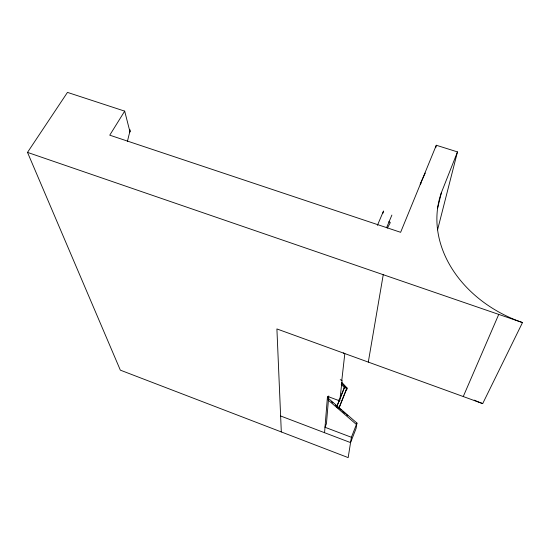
<?xml version="1.0" encoding="UTF-8"?>
<svg xmlns="http://www.w3.org/2000/svg" width="550" height="550" viewBox="0 0 550 550"><rect width="100%" height="100%" fill="white"/><g stroke="black" fill="none" stroke-linecap="round" stroke-linejoin="round"><path stroke-width="0.82" d="M324.562 432.706L327.491 396.337L339.762 400.916L342.086 380.476L340.251 379.692M328.769 395.931L326.439 423.727L324.995 427.261L351.402 437.284L348.171 457.607L120.333 370.143L27.5 152.391L67.471 92.393L124.685 111.134L129.889 131.505L128.377 137.39A73.239 26.936 -73.3 0 0 127.421 141.577M336.518 407.303L344.63 386.629L346.555 388.692L338.931 408.21L336.518 407.303L339.075 401.005M341.798 380.373L344.822 353.581L343.337 352.935M347.139 388.08L346.576 388.527L346.411 389.826L346.968 389.379L347.139 388.08L341.928 382.491M338.8 407.385L356.964 423.074L356.043 428.567L350.556 442.599L280.631 415.986M368.301 362.099L383.247 274.691M435.765 147.703L436.301 145.255L457.476 151.903L437.573 229.838M437.539 208.381L441.423 192.555L457.476 151.903M351.402 437.284L356.964 423.074M129.889 131.505L129.442 132.639L129.821 132.014A1.671 0.667 -73.4 0 0 130.151 130.281A1.671 0.667 -73.4 0 0 129.559 129.779L129.704 130.783M338.931 408.21L346.431 389.661M340.354 397.849L344.513 387.606M436.301 145.255L400.62 232.306L109.752 135.176L124.685 111.134M386.581 227.728L391.889 215.071M377.417 225.356L383.529 210.994L382.834 213.414M463.258 396.543L498.747 314.401M424.6 174.467L425.281 173.044M281.311 431.942L276.904 328.941L482.701 403.597L522.5 322.568A119.508 96.078 18.4 0 1 441.423 192.555M424.263 175.182L420.172 184.154L421.059 183.397M387.413 228.058L390.122 222.963L390.225 222.358L388.678 221.843M27.5 152.391L522.5 322.568M336.621 406.368L339.041 407.275M338.387 399.96L339.762 400.916M327.772 397.863L337.507 406.264M331.616 401.809L332.908 402.93M335.5 405.164L336.793 406.285M339.384 408.526L341.33 410.204M342.623 411.317L345.214 413.559M346.507 414.679L347.806 415.8M327.855 399.802L356.414 424.483M341.364 382.938L346.576 388.527M341.213 384.244L344.678 387.963M482.701 403.597A99.199 84.521 21.5 0 1 474.203 400.125"/></g></svg>
